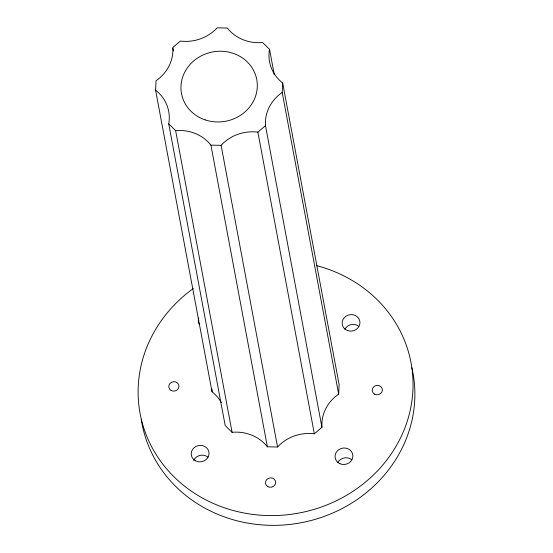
<?xml version="1.0" encoding="UTF-8"?>
<svg xmlns="http://www.w3.org/2000/svg" width="553" height="553" viewBox="0 0 553 553"><rect width="100%" height="100%" fill="white"/><g stroke="black" fill="none" stroke-linecap="round" stroke-linejoin="round"><path stroke-width="0.83" d="M212.041 388.897L212.041 391.821A40.175 37.01 -10.6 0 1 221.4 402.681M155.587 90.16A40.175 37.01 -10.6 0 1 168.748 123.886L175.633 130.646A40.093 36.933 -10.6 0 1 210.935 145.142L221.103 145.335A40.106 36.947 -10.6 0 1 257.885 132.139L265.481 125.655A40.21 37.044 -10.6 0 1 282.203 92.448L282.673 83.019A40.175 37.01 -10.6 0 1 269.518 49.293L262.634 42.533A40.093 36.933 -10.6 0 1 227.331 28.037L217.163 27.844A40.106 36.947 -10.6 0 1 180.382 41.04L172.785 47.523A40.21 37.044 -10.6 0 1 156.064 80.731L155.587 90.16L212.041 391.821M168.748 123.886L225.202 425.547L232.087 432.308A40.093 36.933 -10.6 0 1 267.389 446.803L277.558 446.997A40.106 36.947 -10.6 0 1 314.339 433.801L321.936 427.31A40.21 37.044 -10.6 0 1 338.657 394.109L339.127 384.674L282.673 83.019M282.203 92.448L338.657 394.109M269.518 49.293L274.274 74.71M265.481 125.655L321.936 427.31M257.885 132.139L314.339 433.801M221.103 145.335L277.558 446.997M210.935 145.142L267.389 446.803M172.944 48.374L173.421 50.917M175.633 130.646L232.087 432.308M411.854 367.731A137.828 126.962 -10.6 0 1 301.219 522.723A137.828 126.962 -10.6 0 1 141.243 419.229M344.809 329.339A8.931 8.226 -10.6 0 1 358.614 326.152M337.835 462.508A8.931 8.226 -10.6 0 1 351.722 459.681M193.737 460.428A8.931 8.226 -10.6 0 1 208.011 457.186M316.275 265.544A137.828 126.962 -10.6 0 1 395.568 447.08A137.828 126.962 -10.6 0 1 184.999 486.488A137.828 126.962 -10.6 0 1 193.274 288.562M199.28 324.245A8.931 8.226 -10.6 0 1 198.727 317.968M205.204 119.897A38.288 35.268 -10.6 0 0 256.889 80.254A38.288 35.268 -10.6 0 0 195.299 59.62A38.288 35.268 -10.6 0 0 205.204 119.897M347.263 330.431A8.931 8.226 -10.6 0 0 359.927 321.908A8.931 8.226 -10.6 0 0 345.95 316.233A8.931 8.226 -10.6 0 0 347.263 330.431M195.299 460.704A8.931 8.226 -10.6 0 0 209.027 453.799A8.931 8.226 -10.6 0 0 196.052 446.409A8.931 8.226 -10.6 0 0 195.299 460.704M339.957 463.718A8.931 8.226 -10.6 0 0 352.862 455.52A8.931 8.226 -10.6 0 0 339.079 449.478A8.931 8.226 -10.6 0 0 339.957 463.718M267.818 486.599A5.101 4.7 -10.6 0 0 275.664 482.651A5.101 4.7 -10.6 0 0 268.253 478.435A5.101 4.7 -10.6 0 0 267.818 486.599M171.119 390.446A5.101 4.7 -10.6 0 0 178.965 386.506A5.101 4.7 -10.6 0 0 171.548 382.282A5.101 4.7 -10.6 0 0 171.119 390.446M374.54 394.123A5.101 4.7 -10.6 0 0 382.379 390.176A5.101 4.7 -10.6 0 0 374.969 385.959A5.101 4.7 -10.6 0 0 374.54 394.123"/></g></svg>
